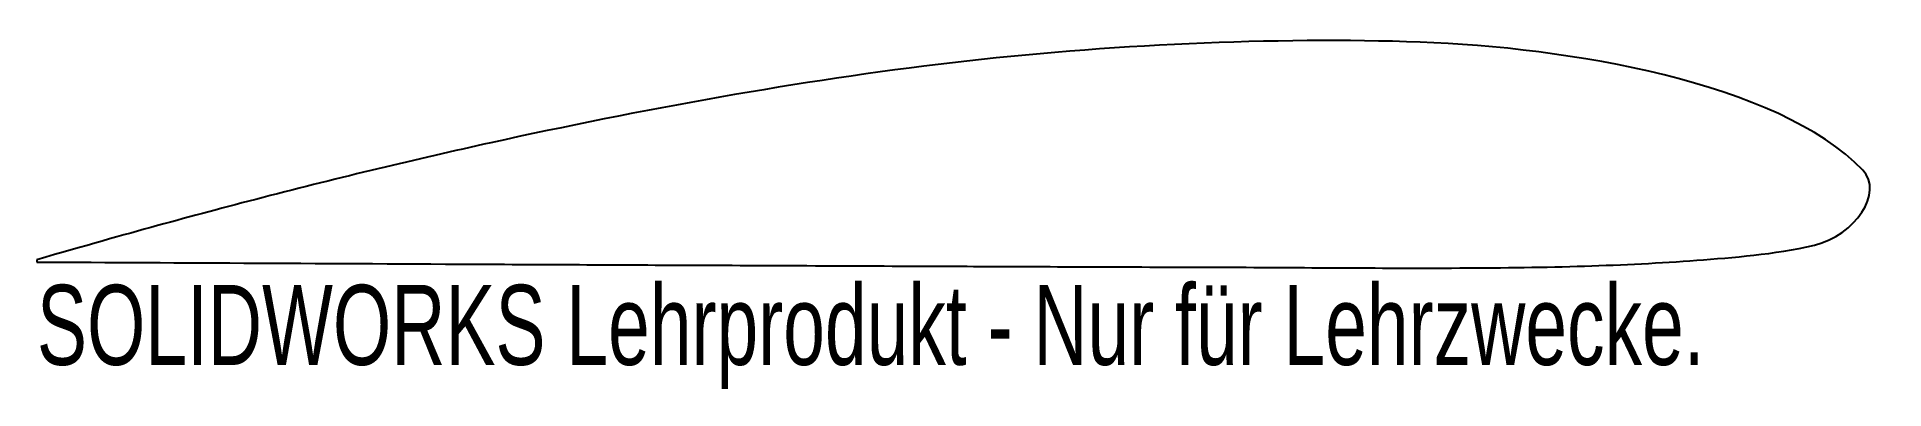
# Model space of a CAD drawing. Header units: millimetres. Extents: x -56 to 56, y -14 to 7.
import ezdxf

# ---------------------------------------------------------------- set-up
doc = ezdxf.new("R2010")
doc.units = ezdxf.units.MM
doc.styles.add('SLDTEXTSTYLE0', font='TXT', dxfattribs={"width": 0.7})

msp = doc.modelspace()

# ---------------------------------------------------------------- linework, layer by layer
at = {"color": 7, "linetype": 'Continuous', "lineweight": 25}
msp.add_line((-55.56, -6.36), (-55.56, -6.5), dxfattribs=at)
msp.add_open_spline([(-55.56, -6.5), (-46.88, -6.54), (-33.23, -6.61), (-18.61, -6.68), (-8.64, -6.72), (-2.01, -6.75), (5.31, -6.78), (10.79, -6.8), (21.11, -6.83), (24.86, -6.88), (35.64, -6.84), (40.15, -6.73), (46.74, -6.22), (49.17, -6.06), (54.11, -4.89), (55.84, -2.29), (49.45, 4.38), (36.63, 6.46), (19.09, 7.09), (8.91, 6.61), (-9.59, 4.45), (-19.21, 2.68), (-32.67, -0.29), (-37.28, -1.4), (-46.57, -3.81), (-49.72, -4.68), (-55.56, -6.36)], degree=3, knots=[0, 0, 0, 0, 0.125, 0.1875, 0.1875, 0.25, 0.25, 0.3125, 0.3125, 0.375, 0.375, 0.4375, 0.4375, 0.46875, 0.46875, 0.5, 0.5, 0.625, 0.625, 0.75, 0.75, 0.875, 0.875, 0.9375, 0.9375, 1, 1, 1, 1], dxfattribs=at)

# ---------------------------------------------------------------- texts
at = {"color": 7, "linetype": 'Continuous', "insert": (-55.56, -7.88), "char_height": 4.8336, "attachment_point": 1, "style": 'SLDTEXTSTYLE0'}
msp.add_mtext('SOLIDWORKS Lehrprodukt - Nur für Lehrzwecke.', dxfattribs=at)

doc.saveas('drawing.dxf')
